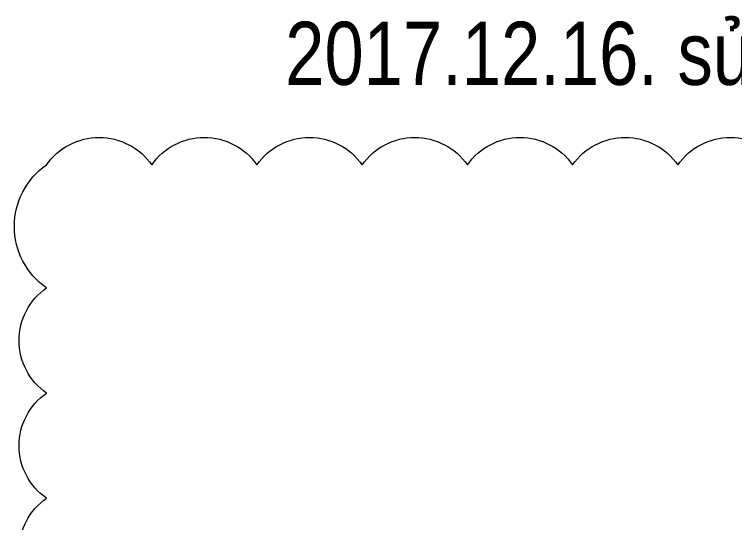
# Model space of a CAD drawing. Header units: millimetres. Extents: x -147841 to 368790, y -162721 to 84261.
# Drawn here: x 291533 to 298377, y -97085 to -92252 of the extents above; entities that cross this region are included whole.
import ezdxf

# ---------------------------------------------------------------- set-up
doc = ezdxf.new("R2010")
doc.units = ezdxf.units.MM
doc.header["$LTSCALE"] = 1000
doc.header["$MEASUREMENT"] = 0
doc.layers.get('DEFPOINTS').update_dxf_attribs({"color": 5, "linetype": 'CONTINUOUS', "lineweight": 18})
doc.styles.add('ARIAL', font='arial.ttf', dxfattribs={"width": 0.7})

msp = doc.modelspace()

# ---------------------------------------------------------------- linework, layer by layer
at = {"layer": 'DEFPOINTS', "color": 2, "flags": 128}
msp.add_lwpolyline([(291837.53, -102853.34, -0.5205671), (291837.53, -101853.34, -0.5205671), (291837.53, -100853.34, -0.5205671), (291837.53, -99853.34, -0.5205671), (291837.53, -98853.34, -0.5205671), (291837.53, -97853.34, -0.5205671), (291837.53, -96853.34, -0.5205671), (291837.53, -95853.34, -0.5205671), (291837.53, -94853.34, -0.5205671), (291837.53, -93682.28, -0.5205671), (292837.53, -93682.28, -0.5205671), (293837.53, -93682.28, -0.5205671), (294837.53, -93682.28, -0.5205671), (295837.53, -93682.28, -0.5205671), (296837.53, -93682.28, -0.5205671), (297837.53, -93682.28, -0.5205671), (298837.53, -93682.28, -0.5205671), (299837.53, -93682.28, -0.5205671), (300837.53, -93682.28, -0.5205671), (301837.53, -93682.28, -0.5205671), (302837.53, -93682.28, -0.5205671), (303837.53, -93682.28, -0.5205671)], format="xyb", dxfattribs=at)

# ---------------------------------------------------------------- texts
at = {"layer": 'DEFPOINTS', "color": 2, "style": 'ARIAL', "width": 0.8}
msp.add_text('2017.12.16. sửa mb tường vây, sửa tấm WA-1, thêm 1 tấm WA-1A', height=600, dxfattribs=at).set_placement((294106.26, -92922.01))

doc.saveas('drawing.dxf')
